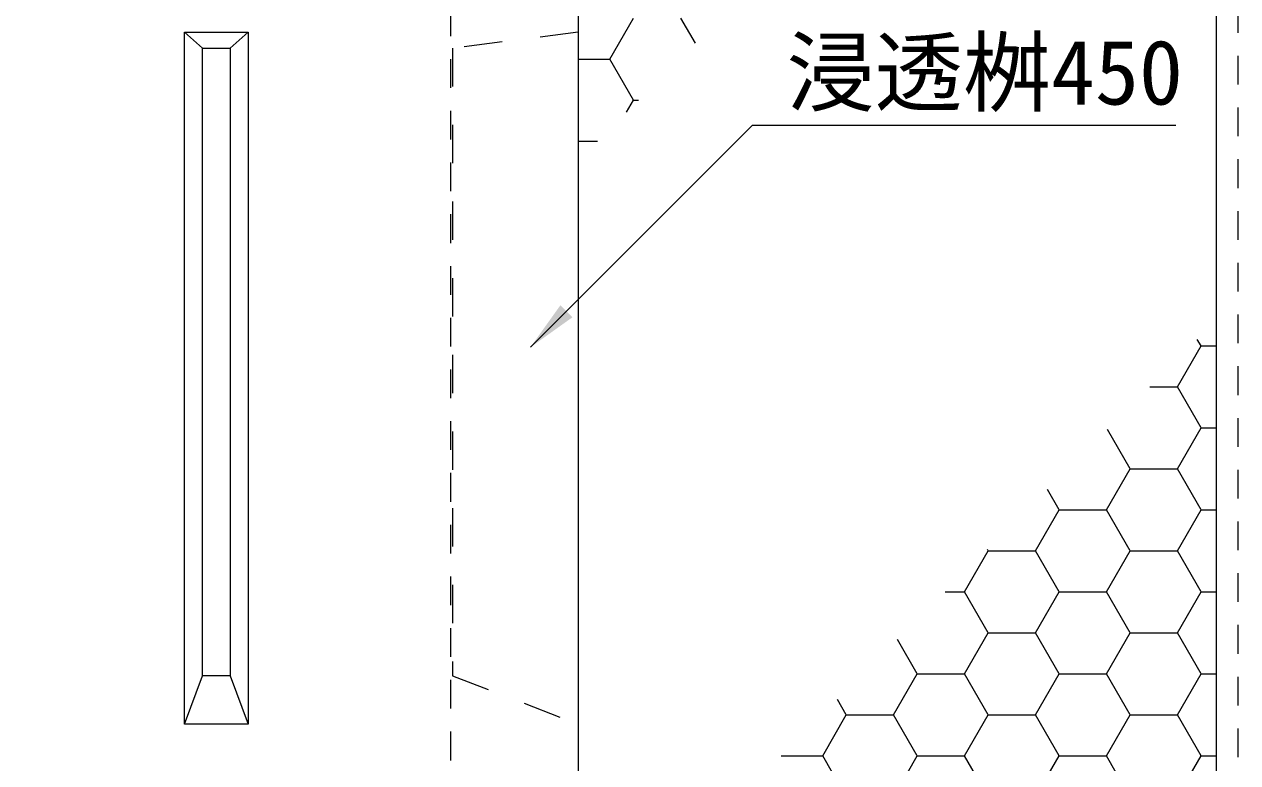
# Model space of a CAD drawing. Units: millimetres at full size; details may follow other scales. Extents: x 40781 to 122968, y -21714 to -2620.
# Drawn here: x 108094 to 108664, y -18018 to -17671 of the extents above; entities that cross this region are included whole.
import ezdxf
from ezdxf.enums import TextEntityAlignment as Align

# ---------------------------------------------------------------- set-up
doc = ezdxf.new("R2010")
doc.units = ezdxf.units.MM
doc.header["$LTSCALE"] = 18
doc.linetypes.add('USER2', pattern=[1.35, 0.75, -0.6])
doc.linetypes.add('USER3', pattern=[2, 1, -1])
for name, color, linetype, lineweight in [('0_2', 7, 'Continuous', 9), ('ハッチング', 7, 'Continuous', 5), ('寸法線', 7, 'Continuous', 9), ('本体', 2, 'Continuous', 13)]:
    doc.layers.add(name, color=color, linetype=linetype, lineweight=lineweight)
doc.styles.add('ＭＳ ゴシック', font='')
doc.styles.get('ＭＳ ゴシック').set_extended_font_data('MS Gothic')

# ---------------------------------------------------------------- blocks, each defined once
blk = doc.blocks.new('filled_arrow')
at = {"color": 0, "linetype": 'Continuous', "lineweight": -2}
blk.add_solid([(7.5, 1.25), (0, 0), (7.5, -1.25)], dxfattribs=at)

msp = doc.modelspace()

# ---------------------------------------------------------------- linework, layer by layer
at = {"layer": '0_2'}
for p, q in [((108169.17, -17674.76), (108177.67, -17682.32)), ((108190.67, -17682.32), (108199.17, -17674.76)), ((108169.17, -17999.72), (108177.67, -17977.02)), ((108190.67, -17977.02), (108199.17, -17999.72))]:
    msp.add_line(p, q, dxfattribs=at)
at = {"layer": '0_2', "linetype": 'USER3'}
for p, q in [((108354.17, -17674.76), (108295.17, -17682.32)), ((108295.17, -17682.32), (108295.17, -17977.02)), ((108295.17, -17977.02), (108354.17, -17999.72))]:
    msp.add_line(p, q, dxfattribs=at)
at = {"layer": '0_2'}
for points in [[(108169.17, -17674.76), (108199.17, -17674.76), (108199.17, -17999.72), (108169.17, -17999.72)], [(108177.67, -17682.32), (108190.67, -17682.32), (108190.67, -17977.02), (108177.67, -17977.02)]]:
    msp.add_lwpolyline(points, close=True, dxfattribs=at)
at = {"layer": 'ハッチング'}
for p, q in [((108369.1, -17687.4), (108380.21, -17668.15)), ((108409.27, -17679.98), (108402.44, -17668.15)), ((108354.17, -17687.4), (108369.1, -17687.4)), ((108380.21, -17706.64), (108369.1, -17687.4)), ((108376.95, -17712.3), (108380.21, -17706.64)), ((108380.21, -17706.64), (108382.6, -17706.64)), ((108354.17, -17725.89), (108363.35, -17725.89)), ((108646.91, -17822.13), (108645.16, -17819.09)), ((108635.8, -17841.38), (108646.91, -17822.13)), ((108646.91, -17822.13), (108654.17, -17822.13)), ((108622.87, -17841.38), (108635.8, -17841.38)), ((108646.91, -17860.62), (108635.8, -17841.38)), ((108635.8, -17879.87), (108646.91, -17860.62)), ((108646.91, -17860.62), (108654.17, -17860.62)), ((108613.57, -17879.87), (108602.89, -17861.36)), ((108602.46, -17899.12), (108613.57, -17879.87)), ((108613.57, -17879.87), (108635.8, -17879.87)), ((108646.91, -17899.12), (108635.8, -17879.87)), ((108580.24, -17899.12), (108574.71, -17889.54)), ((108569.12, -17918.36), (108580.24, -17899.12)), ((108580.24, -17899.12), (108602.46, -17899.12)), ((108613.57, -17918.37), (108602.46, -17899.12)), ((108635.8, -17918.36), (108646.91, -17899.12)), ((108646.91, -17899.12), (108654.17, -17899.12)), ((108546.9, -17918.37), (108546.53, -17917.72)), ((108535.79, -17937.61), (108546.9, -17918.36)), ((108546.9, -17918.36), (108569.12, -17918.36)), ((108580.24, -17937.61), (108569.12, -17918.37)), ((108602.46, -17937.61), (108613.57, -17918.36)), ((108613.57, -17918.36), (108635.8, -17918.36)), ((108646.91, -17937.61), (108635.8, -17918.37)), ((108526.63, -17937.61), (108535.79, -17937.61)), ((108546.9, -17956.86), (108535.79, -17937.61)), ((108569.12, -17956.86), (108580.24, -17937.61)), ((108580.24, -17937.61), (108602.46, -17937.61)), ((108613.57, -17956.86), (108602.46, -17937.61)), ((108635.8, -17956.86), (108646.91, -17937.61)), ((108646.91, -17937.61), (108654.17, -17937.61)), ((108535.79, -17976.11), (108546.9, -17956.86)), ((108546.9, -17956.86), (108569.12, -17956.86)), ((108580.24, -17976.11), (108569.12, -17956.86)), ((108602.46, -17976.11), (108613.57, -17956.86)), ((108613.57, -17956.86), (108635.8, -17956.86)), ((108646.91, -17976.11), (108635.8, -17956.86)), ((108513.56, -17976.11), (108504.26, -17959.99)), ((108502.45, -17995.35), (108513.56, -17976.11)), ((108513.56, -17976.11), (108535.79, -17976.11)), ((108546.9, -17995.35), (108535.79, -17976.11)), ((108569.12, -17995.35), (108580.24, -17976.11)), ((108580.24, -17976.11), (108602.46, -17976.11)), ((108613.57, -17995.35), (108602.46, -17976.11)), ((108635.8, -17995.35), (108646.91, -17976.11)), ((108646.91, -17976.11), (108654.17, -17976.11)), ((108480.22, -17995.35), (108476.08, -17988.17)), ((108469.11, -18014.6), (108480.22, -17995.35)), ((108480.23, -17995.35), (108502.45, -17995.35)), ((108513.56, -18014.6), (108502.45, -17995.35)), ((108535.79, -18014.6), (108546.9, -17995.35)), ((108546.9, -17995.35), (108569.12, -17995.35)), ((108580.24, -18014.6), (108569.12, -17995.35)), ((108602.46, -18014.6), (108613.57, -17995.35)), ((108613.57, -17995.35), (108635.8, -17995.35)), ((108646.91, -18014.6), (108635.8, -17995.35)), ((108449.64, -18014.6), (108469.11, -18014.6)), ((108480.22, -18033.85), (108469.11, -18014.6)), ((108502.45, -18033.85), (108513.56, -18014.6)), ((108513.56, -18014.6), (108535.79, -18014.6)), ((108546.9, -18033.85), (108535.79, -18014.6)), ((108569.12, -18033.85), (108580.24, -18014.6)), ((108580.24, -18014.6), (108602.46, -18014.6)), ((108613.57, -18033.85), (108602.46, -18014.6)), ((108635.8, -18033.85), (108646.91, -18014.6)), ((108646.91, -18014.6), (108654.17, -18014.6))]:
    msp.add_line(p, q, dxfattribs=at)
at = {"layer": 'ハッチング', "linetype": 'USER2', "lineweight": 9}
msp.add_lwpolyline([(108354.17, -17029.76), (108664.17, -17029.76), (108664.17, -18374.76), (107474.17, -18374.76), (107474.17, -17029.76), (107784.17, -17029.76)], dxfattribs=at)
at = {"layer": 'ハッチング', "lineweight": 20}
msp.add_lwpolyline([(107784.17, -17039.76), (107484.17, -17039.76), (107484.17, -18364.76), (108654.17, -18364.76), (108654.17, -17039.76), (108354.17, -17039.76)], dxfattribs=at)
at = {"layer": '寸法線'}
msp.add_lwpolyline([(108331.75, -17822.76), (108436.12, -17718.39), (108635.03, -17718.39)], dxfattribs=at)
at = {"layer": '本体', "linetype": 'USER2'}
msp.add_line((108294.17, -17492.97), (108294.17, -18089.76), dxfattribs=at)
at = {"layer": '本体'}
msp.add_line((108354.17, -17589.76), (108354.17, -18089.76), dxfattribs=at)

# ---------------------------------------------------------------- block references
at = {"layer": '寸法線', "xscale": 3.2, "yscale": 3.2, "rotation": 45}
msp.add_blockref('filled_arrow', (108331.75, -17822.76), dxfattribs=at)

# ---------------------------------------------------------------- texts
at = {"layer": '寸法線', "style": 'ＭＳ ゴシック'}
msp.add_text('浸透桝450', height=30.38, dxfattribs=at).set_placement((108452.12, -17678.36), align=Align.TOP_LEFT)

doc.saveas('drawing.dxf')
